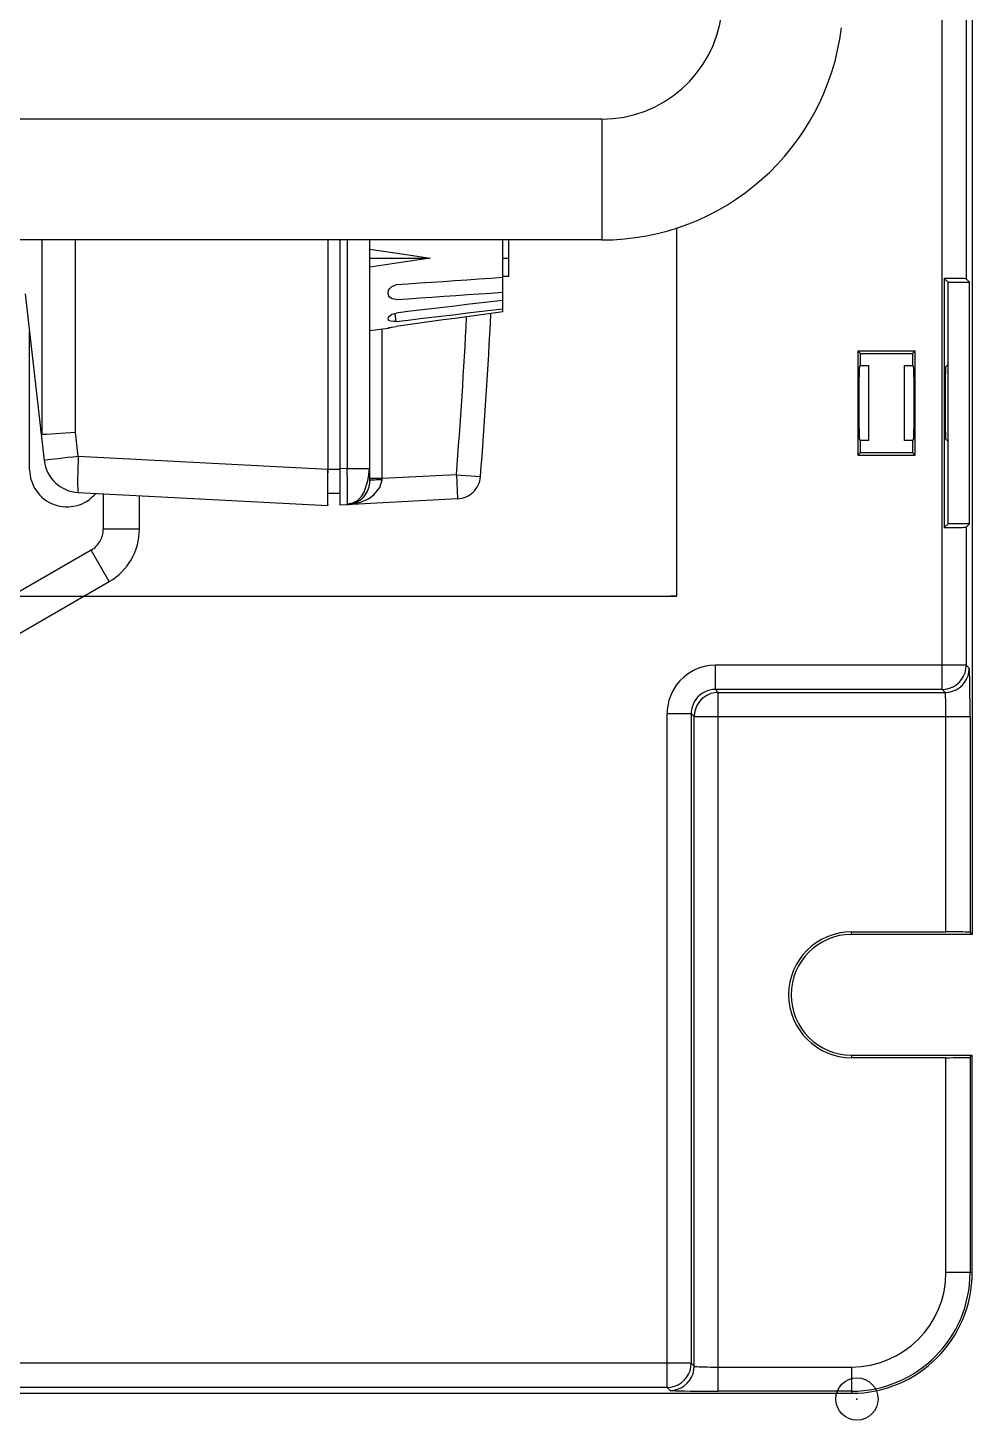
# Model space of a CAD drawing. Units: millimetres at full size. Extents: x -2744 to 2564, y -1956 to 1957.
# Drawn here: x 765.2 to 843.4, y -222 to -106.7 of the extents above; entities that cross this region are included whole.
import ezdxf

# ---------------------------------------------------------------- set-up
doc = ezdxf.new("R2010")
doc.units = ezdxf.units.MM
doc.header["$LTSCALE"] = 7
doc.header["$PDMODE"] = 32
doc.header["$PDSIZE"] = 3.5
doc.linetypes.add('USER1', pattern=[19.05, 12.7, -6.35])
doc.layers.add('0-1_LY_1', color=7, linetype='Continuous')

msp = doc.modelspace()

# ---------------------------------------------------------------- linework, layer by layer
at = {"layer": '0-1_LY_1'}
for p, q in [((840.918, -161.499), (840.918, -38.774)), ((812.725, -114.279), (524.09, -114.279)), ((812.725, -114.279), (812.725, -124.279)), ((818.907, -123.3), (818.907, -153.779)), ((818.907, -123.3), (818.907, -153.779)), ((812.725, -124.279), (532.446, -124.279)), ((841.093, -127.465), (841.407, -127.779)), ((841.407, -127.779), (843.198, -127.779)), ((841.407, -147.779), (841.407, -127.779)), ((843.198, -127.779), (842.918, -127.499)), ((843.198, -147.779), (843.198, -127.779)), ((833.943, -133.464), (838.672, -133.464)), ((834.157, -133.679), (833.943, -133.464)), ((834.157, -133.679), (838.457, -133.679)), ((834.157, -134.687), (834.157, -133.679)), ((838.672, -133.464), (838.457, -133.679)), ((838.457, -133.679), (838.457, -134.687)), ((834.065, -134.779), (834.157, -134.687)), ((834.157, -134.687), (834.807, -134.687)), ((834.807, -134.687), (834.807, -140.872)), ((837.807, -140.872), (837.807, -134.687)), ((837.807, -134.687), (838.457, -134.687)), ((838.457, -134.687), (838.55, -134.779)), ((841.215, -134.779), (841.407, -134.587)), ((834.157, -140.872), (834.065, -140.779)), ((834.157, -141.879), (834.157, -140.872)), ((834.807, -140.872), (834.157, -140.872)), ((838.457, -140.872), (837.807, -140.872)), ((838.55, -140.779), (838.457, -140.872)), ((838.457, -140.872), (838.457, -141.879)), ((841.407, -140.971), (841.215, -140.779)), ((833.943, -142.094), (834.157, -141.879)), ((841.407, -147.779), (841.093, -148.093)), ((843.198, -147.779), (841.407, -147.779)), ((842.918, -148.059), (843.198, -147.779)), ((736.4, -153.779), (818.907, -153.779)), ((760.104, -159.377), (769.8, -153.779)), ((818.907, -153.779), (818.407, -153.779)), ((842.918, -159.5), (843.164, -159.745)), ((822.373, -161.745), (841.164, -161.745)), ((822.373, -219.604), (822.373, -161.745)), ((841.164, -161.745), (840.918, -161.499)), ((818.128, -219.29), (818.128, -163.499)), ((818.128, -163.499), (820.128, -163.499)), ((820.128, -163.499), (820.128, -217.29)), ((820.373, -217.536), (820.373, -163.745)), ((820.373, -163.745), (843.232, -163.745)), ((841.233, -181.57), (841.233, -163.745)), ((843.232, -163.745), (843.232, -181.604)), ((833.407, -181.57), (841.233, -181.57)), ((833.407, -181.779), (833.407, -181.57)), ((843.407, -181.779), (833.407, -181.779)), ((833.407, -191.779), (833.407, -191.989)), ((841.233, -191.989), (833.407, -191.989)), ((843.232, -191.954), (843.232, -209.779)), ((843.407, -209.779), (843.407, -191.779)), ((843.407, -209.779), (841.233, -209.779)), ((820.128, -217.29), (698.222, -217.29)), ((820.128, -217.29), (820.373, -217.536)), ((503.407, -219.779), (833.407, -219.779)), ((818.128, -219.29), (698.187, -219.29)), ((818.373, -219.535), (818.128, -219.29)), ((833.407, -219.604), (822.373, -219.604))]:
    msp.add_line(p, q, dxfattribs=at)
at = {"layer": '0-1_LY_1', "linetype": 'USER1'}
for p, q in [((766.318, -124.279), (766.318, -140.374)), ((791.007, -124.279), (791.007, -143.231)), ((793.507, -143.199), (793.507, -124.279)), ((804.507, -130.225), (804.507, -124.279)), ((804.507, -125.779), (805.007, -125.779)), ((795.638, -127.935), (795.682, -128.005)), ((764.946, -128.74), (766.518, -142.54)), ((795.012, -128.677), (795.055, -128.447)), ((795.072, -128.928), (795.012, -128.677)), ((795.012, -130.798), (795.03, -130.707)), ((795.027, -130.854), (795.028, -130.905)), ((765.307, -143.279), (765.307, -131.912)), ((793.507, -131.779), (795.012, -131.574)), ((794.507, -144.041), (794.507, -131.643)), ((795.043, -131.566), (795.012, -131.574)), ((795.012, -131.574), (795.038, -131.567)), ((795.129, -131.544), (795.043, -131.566)), ((791.007, -143.279), (790.007, -143.279)), ((791.612, -143.199), (793.507, -143.199)), ((794.507, -144.041), (793.507, -144.041)), ((794.505, -144.145), (794.507, -144.041)), ((800.668, -143.718), (794.507, -144.041)), ((800.668, -143.718), (802.661, -143.878)), ((800.668, -143.718), (800.773, -145.715)), ((769.342, -145.196), (790.007, -146.279)), ((771.407, -145.304), (771.407, -148.232)), ((774.407, -148.232), (774.407, -145.462)), ((791.007, -145.279), (790.007, -145.279)), ((800.773, -145.715), (791.007, -146.227)), ((774.407, -148.232), (771.407, -148.232)), ((770.407, -149.964), (763.8, -153.779)), ((771.907, -152.562), (770.407, -149.964)), ((769.8, -153.779), (771.907, -152.562))]:
    msp.add_line(p, q, dxfattribs=at)
at = {"layer": '0-1_LY_1'}
for points in [[(843.407, 83.221), (843.407, -181.779), (843.232, -181.604)], [(842.918, -22.488), (842.918, -127.499), (842.892, -127.494), (842.823, -127.489), (842.713, -127.484), (842.565, -127.48), (842.381, -127.476), (842.167, -127.473), (841.925, -127.47), (841.662, -127.467), (841.383, -127.466), (841.093, -127.465), (841.093, -148.093), (841.383, -148.092), (841.662, -148.091), (841.925, -148.089), (842.167, -148.086), (842.381, -148.082), (842.565, -148.078), (842.713, -148.074), (842.823, -148.069), (842.892, -148.064), (842.918, -148.059), (842.918, -159.5), (822.127, -159.5)], [(833.943, -133.464), (833.943, -142.094), (838.672, -142.094), (838.672, -133.464)], [(834.065, -134.779), (834.058, -134.81), (834.05, -134.901), (834.043, -135.05), (834.037, -135.255), (834.031, -135.512), (834.025, -135.815), (834.021, -136.157), (834.017, -136.533), (834.015, -136.934), (834.013, -137.352), (834.013, -137.779), (834.013, -138.206), (834.015, -138.624), (834.017, -139.025), (834.021, -139.401), (834.025, -139.744), (834.031, -140.046), (834.037, -140.303), (834.043, -140.508), (834.05, -140.658), (834.058, -140.749), (834.065, -140.779)], [(838.55, -140.779), (838.557, -140.749), (838.565, -140.658), (838.572, -140.508), (838.578, -140.303), (838.584, -140.046), (838.59, -139.744), (838.594, -139.401), (838.598, -139.025), (838.6, -138.624), (838.602, -138.206), (838.602, -137.779), (838.602, -137.352), (838.6, -136.934), (838.598, -136.533), (838.594, -136.157), (838.59, -135.815), (838.584, -135.512), (838.578, -135.255), (838.572, -135.05), (838.565, -134.901), (838.557, -134.81), (838.55, -134.779)], [(841.215, -134.779), (841.208, -134.81), (841.201, -134.901), (841.194, -135.05), (841.187, -135.255), (841.181, -135.512), (841.176, -135.815), (841.171, -136.157), (841.168, -136.533), (841.165, -136.934), (841.164, -137.352), (841.163, -137.779), (841.164, -138.206), (841.165, -138.624), (841.168, -139.025), (841.171, -139.401), (841.176, -139.744), (841.181, -140.046), (841.187, -140.303), (841.194, -140.508), (841.201, -140.658), (841.208, -140.749), (841.215, -140.779)], [(834.157, -141.879), (838.457, -141.879), (838.672, -142.094)], [(822.127, -159.5), (821.657, -159.527), (821.193, -159.61), (820.743, -159.747), (820.311, -159.936), (819.905, -160.174), (819.529, -160.458), (819.19, -160.785), (818.891, -161.149), (818.637, -161.546), (818.432, -161.969), (818.278, -162.415), (818.177, -162.875), (818.14, -163.186), (818.128, -163.499)], [(840.918, -161.499), (822.127, -161.499), (822.127, -159.5)], [(840.918, -161.499), (841.231, -161.475), (841.536, -161.401), (841.826, -161.281), (842.094, -161.117), (842.332, -160.913), (842.536, -160.675), (842.7, -160.407), (842.82, -160.117), (842.893, -159.812), (842.918, -159.5)], [(841.164, -161.745), (841.477, -161.72), (841.782, -161.647), (842.072, -161.527), (842.339, -161.363), (842.578, -161.159), (842.782, -160.92), (842.946, -160.653), (843.066, -160.363), (843.139, -160.058), (843.164, -159.745)], [(843.232, -163.745), (843.231, -163.126), (843.229, -162.522), (843.225, -161.947), (843.219, -161.416), (843.212, -160.941), (843.204, -160.533), (843.195, -160.203), (843.185, -159.958), (843.175, -159.804), (843.164, -159.745)], [(822.127, -161.499), (821.892, -161.513), (821.66, -161.554), (821.435, -161.623), (821.219, -161.717), (821.016, -161.836), (820.828, -161.978), (820.658, -162.142), (820.509, -162.324), (820.382, -162.522), (820.279, -162.734), (820.202, -162.957), (820.152, -163.187), (820.134, -163.342), (820.128, -163.499)], [(822.127, -161.499), (822.373, -161.745), (822.06, -161.77), (821.755, -161.843), (821.465, -161.963), (821.198, -162.127), (820.959, -162.331), (820.755, -162.569), (820.591, -162.837), (820.471, -163.127), (820.398, -163.432), (820.373, -163.745), (820.128, -163.499)], [(841.233, -163.745), (841.232, -163.435), (841.229, -163.133), (841.225, -162.846), (841.22, -162.58), (841.213, -162.343), (841.204, -162.139), (841.195, -161.974), (841.185, -161.851), (841.175, -161.774), (841.164, -161.745)], [(843.232, -181.604), (843.203, -181.599), (843.126, -181.593), (843.003, -181.588), (842.838, -181.584), (842.634, -181.58), (842.397, -181.576), (842.131, -181.573), (841.844, -181.571), (841.542, -181.57), (841.233, -181.57)], [(833.407, -191.779), (843.407, -191.779), (843.232, -191.954)], [(841.233, -209.779), (841.233, -191.989), (841.542, -191.988), (841.844, -191.987), (842.131, -191.985), (842.397, -191.982), (842.634, -191.979), (842.838, -191.974), (843.003, -191.97), (843.126, -191.965), (843.203, -191.96), (843.232, -191.954)], [(818.128, -219.29), (818.441, -219.265), (818.746, -219.192), (819.036, -219.072), (819.303, -218.908), (819.542, -218.704), (819.745, -218.465), (819.909, -218.198), (820.03, -217.908), (820.103, -217.603), (820.128, -217.29)], [(818.373, -219.535), (818.686, -219.511), (818.991, -219.437), (819.281, -219.317), (819.549, -219.153), (819.787, -218.949), (819.991, -218.711), (820.155, -218.443), (820.275, -218.153), (820.348, -217.848), (820.373, -217.536)], [(820.373, -217.536), (820.403, -217.546), (820.48, -217.557), (820.602, -217.567), (820.767, -217.576), (820.971, -217.584), (821.209, -217.591), (821.474, -217.597), (821.761, -217.601), (822.063, -217.603), (822.373, -217.604)], [(822.373, -217.604), (833.407, -217.604), (833.407, -219.779)], [(818.373, -219.535), (818.432, -219.546), (818.586, -219.557), (818.831, -219.567), (819.162, -219.576), (819.569, -219.584), (820.044, -219.591), (820.576, -219.597), (821.15, -219.601), (821.754, -219.603), (822.373, -219.604)]]:
    msp.add_lwpolyline(points, dxfattribs=at)
at = {"layer": '0-1_LY_1', "linetype": 'USER1'}
for points in [[(769.342, -142.2), (769.115, -140.208), (769.115, -124.279)], [(790.007, -124.279), (790.007, -143.283), (769.342, -142.2)], [(791.612, -124.279), (791.612, -143.199), (791.007, -143.231)], [(804.507, -127.279), (805.007, -127.279), (805.007, -124.279)], [(793.507, -125.029), (794.445, -125.173), (795.382, -125.317), (796.319, -125.459), (797.048, -125.567), (797.778, -125.673), (798.507, -125.779)], [(793.507, -125.779), (798.507, -125.779), (797.578, -125.915), (796.648, -126.051), (795.718, -126.189), (794.981, -126.302), (794.244, -126.415), (793.507, -126.529)], [(804.507, -127.398), (803.519, -127.466), (802.53, -127.534), (801.541, -127.602), (800.552, -127.67), (799.563, -127.738), (798.593, -127.804), (797.623, -127.871), (796.652, -127.938), (795.682, -128.004)], [(795.055, -128.447), (795.118, -128.329), (795.33, -128.121), (795.682, -128.005)], [(795.682, -129.214), (795.341, -129.162), (795.129, -129.011), (795.072, -128.928)], [(795.682, -129.214), (796.669, -129.146), (797.657, -129.079), (798.645, -129.011), (799.632, -128.943), (800.62, -128.875), (801.592, -128.808), (802.564, -128.74), (803.536, -128.673), (804.507, -128.606)], [(804.507, -129.28), (803.519, -129.398), (802.53, -129.516), (801.541, -129.634), (800.552, -129.752), (799.563, -129.87), (798.593, -129.985), (797.623, -130.101), (796.652, -130.216), (795.682, -130.332)], [(795.682, -131.031), (796.669, -130.913), (797.657, -130.795), (798.645, -130.678), (799.632, -130.56), (800.62, -130.442), (801.592, -130.326), (802.564, -130.21), (803.536, -130.094), (804.507, -129.978)], [(804.507, -130.225), (803.519, -130.361), (802.53, -130.497), (801.541, -130.634), (800.552, -130.77), (799.563, -130.906), (798.593, -131.039), (797.623, -131.173), (796.652, -131.306), (795.682, -131.44)], [(795.055, -130.916), (795.041, -130.898), (795.012, -130.798)], [(795.03, -130.707), (795.115, -130.584), (795.329, -130.434), (795.682, -130.332)], [(795.682, -131.031), (795.463, -131.042), (795.222, -131.01), (795.201, -131.003), (795.055, -130.916)], [(795.682, -131.031), (795.629, -130.609), (795.608, -130.379), (795.605, -130.345)], [(795.038, -131.567), (795.118, -131.547), (795.33, -131.499), (795.682, -131.44)], [(766.318, -140.374), (766.266, -140.247), (766.225, -139.966)], [(766.318, -140.374), (766.701, -140.349), (767.479, -140.302), (768.277, -140.256), (769.115, -140.208)], [(769.342, -142.2), (768.894, -142.252), (768.459, -142.302), (768.048, -142.35), (767.671, -142.394), (767.336, -142.434), (767.051, -142.469), (766.822, -142.497), (766.654, -142.519), (766.552, -142.533), (766.518, -142.54)], [(769.342, -142.2), (769.32, -142.668), (769.301, -143.124), (769.288, -143.558), (769.28, -143.958), (769.277, -144.316), (769.28, -144.621), (769.288, -144.867), (769.301, -145.047), (769.32, -145.158), (769.342, -145.196)], [(791.007, -143.231), (791.007, -143.849), (791.007, -144.466), (791.007, -145.008), (791.007, -145.549), (791.007, -146.066), (791.007, -146.227)], [(791.631, -146.136), (791.641, -146.028), (791.648, -145.867), (791.653, -145.655), (791.655, -145.397), (791.655, -145.098), (791.651, -144.763), (791.645, -144.398), (791.637, -144.011), (791.625, -143.609), (791.612, -143.199)], [(791.63, -146.136), (792.079, -146.044), (792.468, -145.842), (792.787, -145.544), (793.033, -145.163), (793.34, -144.212), (793.421, -143.694), (793.47, -143.198)], [(793.507, -144.198), (793.507, -143.832), (793.507, -143.199)], [(791.612, -146.195), (792.212, -146.096), (792.802, -145.965), (793.344, -145.731), (793.837, -145.39), (794.337, -144.777), (794.505, -144.145)], [(794.505, -144.145), (794.349, -144.146), (794.196, -144.148), (794.052, -144.151), (793.918, -144.156), (793.799, -144.161), (793.698, -144.167), (793.616, -144.174), (793.556, -144.182), (793.52, -144.19), (793.507, -144.198)], [(791.612, -146.195), (791.622, -146.18), (791.631, -146.136)]]:
    msp.add_lwpolyline(points, dxfattribs=at)
msp.add_lwpolyline([(790.007, -143.283), (789.993, -143.9), (789.982, -144.518), (789.98, -145.058), (789.976, -145.6), (789.986, -146.117), (790.007, -146.279), (790.007, -146.05), (790.007, -145.4), (790.007, -144.429), (790.007, -143.856)], close=True, dxfattribs=at)
at = {"layer": '0-1_LY_1'}
for centre, radius, start, end in [((812.725, -104.279), 10, 270, 353), ((812.725, -104.279), 20, 270, 353), ((833.407, -186.779), 5.21, 90, 270), ((833.407, -186.779), 5, 90, 270), ((833.407, -209.779), 9.825, 270, 0), ((833.407, -209.779), 7.825, 270, 0), ((833.407, -209.779), 10, 270, 0)]:
    msp.add_arc(centre, radius, start, end, dxfattribs=at)
at = {"layer": '0-1_LY_1', "linetype": 'USER1'}
for centre, radius, start, end in [((384.007, -110.279), 418, 355.41163, 357.2049), ((384.007, -110.279), 420, 355.41163, 357.25636), ((769.499, -142.2), 3, 186.5, 267), ((768.407, -143.279), 3.1, 180, 320.0045), ((800.668, -143.718), 2, 273, 355.41163), ((791.507, -144.198), 2, 273, 0), ((769.407, -148.232), 2, 300, 0), ((769.407, -148.232), 5, 300, 0)]:
    msp.add_arc(centre, radius, start, end, dxfattribs=at)
at = {"layer": '0-1_LY_1'}
msp.add_point((833.858, -220.252), dxfattribs=at)

doc.saveas('drawing.dxf')
